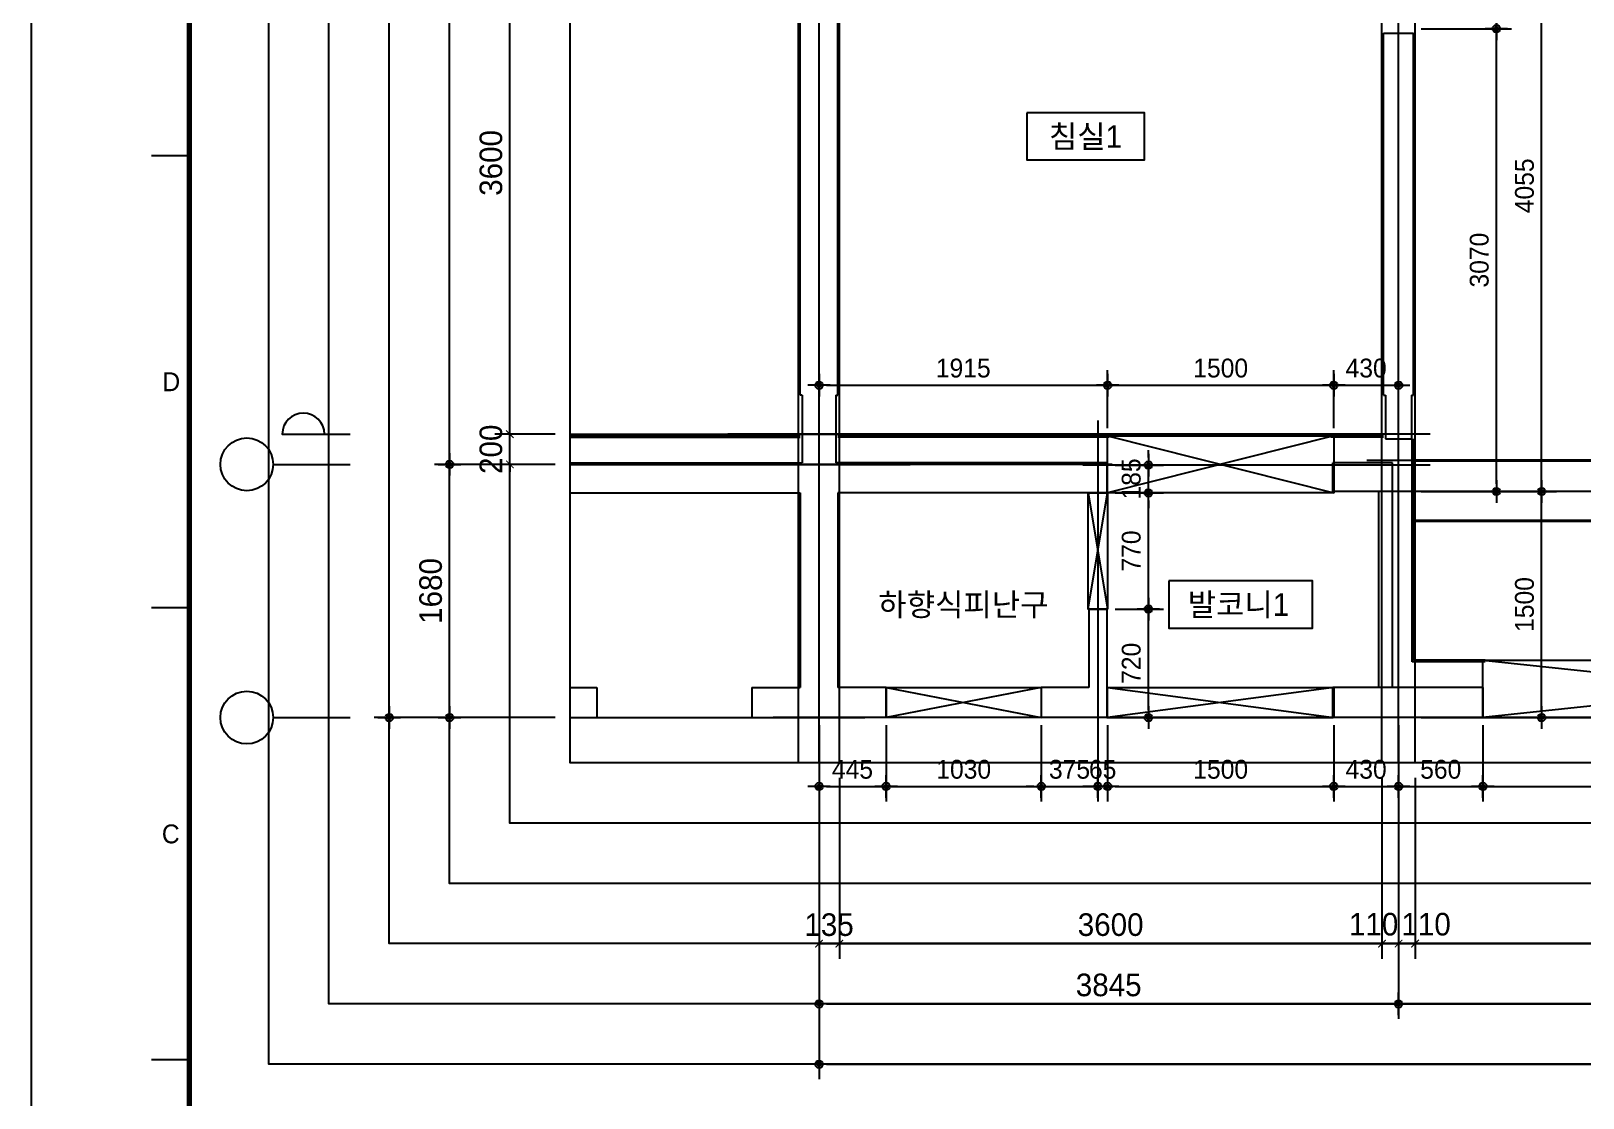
# Model space of a CAD drawing. Header units: millimetres. Extents: x 0 to 92204, y -190080 to 23760.
# Drawn here: x 50154 to 60451, y -154782 to -147703 of the extents above; entities that cross this region are included whole.
import ezdxf
from ezdxf.enums import TextEntityAlignment as Align
from ezdxf.xclip import XClip

# ---------------------------------------------------------------- set-up
doc = ezdxf.new("R2010")
doc.units = ezdxf.units.MM
doc.header["$LTSCALE"] = 100
doc.header["$XCLIPFRAME"] = 0
for name, pattern in [('AUDIT_D_220706163347-0', [0]), ('CEN', [62, 60, -1, 0, -1]), ('HIDDEN', [9.525, 6.35, -3.175])]:
    doc.linetypes.add(name, pattern=pattern)
doc.layers.get('defpoints').update_dxf_attribs({"color": 139})
for name, color, linetype in [('A-치수', 7, 'AUDIT_D_220706163347-0'), ('AA-BORD-FORM', 7, 'Continuous'), ('AA-BORD-TEXT', 3, 'Continuous'), ('AA-XXXX-DIMS', 7, 'Continuous'), ('CEN_CON', 1, 'CEN'), ('CEN_WALL', 12, 'CEN'), ('CONC', 2, 'Continuous'), ('DIM', 7, 'AUDIT_D_220706163347-0'), ('ELE3_CON', 7, 'Continuous'), ('MC', 135, 'Continuous'), ('WAL', 3, 'Continuous'), ('WAL_DRY', 7, 'Continuous'), ('실명', 3, 'AUDIT_D_220706163347-0'), ('실명박스', 7, 'AUDIT_D_220706163347-0'), ('창호-open', 4, 'Continuous'), ('확장', 8, 'HIDDEN')]:
    doc.layers.add(name, color=color, linetype=linetype)
doc.styles.add('HAUD01', font='Dotum.ttf')
doc.styles.add('돋움', font='Dotum.ttf')
doc.styles.add('맑은고딕', font='malgun.ttf', dxfattribs={"width": 0.9})
doc.dimstyles.new('DIM-50', dxfattribs={"dimscale": 50, "dimtxt": 3, "dimasz": 1, "dimexe": 2, "dimexo": 2, "dimgap": 1, "dimtad": 1, "dimdec": 0, "dimzin": 0, "dimdsep": 46, "dimtxsty": '맑은고딕', "dimblk1": 'DIMDOT', "dimblk2": 'DIMDOT', "dimsah": 1, "dimcen": 0.09, "dimdle": 2, "dimclrd": 7, "dimclre": 7, "dimclrt": 3, "dimadec": 0, "dimazin": 0, "dimtfac": 1, "dimtdec": 0, "dimtix": 1, "dimtmove": 2, "dimatfit": 3, "dimldrblk": 'DIMDOT', "dimfxl": 1, "dimtolj": 1, "dimtzin": 0, "dimarcsym": 0})
doc.dimstyles.new('MCDIM-50', dxfattribs={"dimscale": 50, "dimtxt": 3, "dimasz": 1, "dimexe": 2, "dimexo": 2, "dimgap": 1, "dimtad": 1, "dimdec": 0, "dimzin": 0, "dimdsep": 46, "dimtxsty": '맑은고딕', "dimblk1": 'ARCHTICK', "dimblk2": 'ARCHTICK', "dimsah": 1, "dimcen": 0.09, "dimdle": 2, "dimclrd": 7, "dimclre": 7, "dimclrt": 3, "dimadec": 0, "dimazin": 0, "dimtfac": 1, "dimtdec": 0, "dimtix": 1, "dimtmove": 2, "dimatfit": 3, "dimldrblk": 'ARCHTICK', "dimfxl": 1, "dimtolj": 1, "dimtzin": 0, "dimarcsym": 0})
doc.dimstyles.new('내부100', dxfattribs={"dimscale": 50, "dimtxt": 2.5, "dimasz": 1, "dimexe": 2, "dimexo": 1, "dimgap": 1, "dimtad": 1, "dimdec": 0, "dimzin": 0, "dimdsep": 46, "dimtxsty": '돋움', "dimblk1": 'DIMDOT', "dimblk2": 'DIMDOT', "dimsah": 1, "dimcen": 0.09, "dimdle": 2, "dimclrd": 7, "dimclre": 7, "dimclrt": 3, "dimadec": 0, "dimazin": 0, "dimtfac": 1, "dimtdec": 0, "dimtix": 1, "dimtmove": 2, "dimatfit": 3, "dimldrblk": 'DIMDOT', "dimfxl": 1, "dimtolj": 1, "dimtzin": 0, "dimarcsym": 0})

# ---------------------------------------------------------------- blocks, each defined once
blk = doc.blocks.new('U-131A(확장)2', base_point=(284085, -82263))
at = {"layer": 'CEN_CON'}
for p, q in [((284390, -82563), (284390, -71628)), ((288235, -82563), (288235, -71628)), ((286335, -80583), (283785, -80583))]:
    blk.add_line(p, q, dxfattribs=at)
at = {"layer": 'CEN_WALL'}
for p, q in [((286240, -80293), (286240, -82563)), ((288445, -80588), (286140, -80588)), ((295885, -80763), (288025, -80763))]:
    blk.add_line(p, q, dxfattribs=at)
at = {"layer": 'CONC'}
for p, q in [((284515, -80123), (284515, -73168)), ((288135, -80123), (288135, -77723)), ((288135, -77723), (288335, -77723)), ((288335, -80123), (288335, -77723)), ((284502, -80123), (284502, -80573)), ((284502, -80123), (284515, -80123)), ((288135, -80123), (288148, -80123)), ((288148, -80123), (288148, -80413)), ((288322, -80123), (288322, -80413)), ((288322, -80123), (288335, -80123)), ((288148, -80413), (288322, -80413)), ((286300, -80573), (284502, -80573)), ((286300, -80573), (286300, -80773)), ((286300, -80773), (284515, -80773)), ((284515, -80773), (284515, -82063)), ((286180, -81543), (286180, -82063)), ((286180, -81543), (286300, -81543)), ((286300, -81543), (286300, -82263)), ((284835, -82063), (284515, -82063)), ((284835, -82063), (284835, -82263)), ((286180, -82063), (285865, -82063)), ((285865, -82063), (285865, -82263)), ((288795, -82063), (287800, -82063)), ((287800, -82263), (287800, -82063)), ((288795, -82063), (288795, -82263)), ((284835, -82263), (284085, -82263)), ((286300, -82263), (285865, -82263)), ((288795, -82263), (287800, -82263))]:
    blk.add_line(p, q, dxfattribs=at)
at = {"layer": 'ELE3_CON'}
for p, q in [((285865, -82263), (284835, -82263)), ((286300, -82263), (287800, -82263)), ((288795, -82263), (292395, -82263))]:
    blk.add_line(p, q, dxfattribs=at)
at = {"layer": 'MC'}
for p, q in [((284525, -82563), (284525, -71628)), ((288345, -82563), (288345, -71628)), ((288125, -82563), (288125, -76533)), ((288445, -80383), (283785, -80383)), ((295885, -80558), (288025, -80558))]:
    blk.add_line(p, q, dxfattribs=at)
at = {"layer": 'WAL'}
for p, q in [((288195, -80573), (287800, -80573)), ((287800, -80763), (287800, -80573)), ((288195, -82063), (288195, -80573)), ((288105, -80763), (287800, -80763)), ((288105, -82063), (288105, -80763)), ((286200, -81543), (286285, -81543))]:
    blk.add_line(p, q, dxfattribs=at)
at = {"layer": 'WAL_DRY'}
for p, q in [((286315, -80393), (284515, -80393)), ((286315, -80403), (284515, -80403)), ((288135, -80393), (287785, -80393)), ((288135, -80403), (287785, -80403)), ((288325, -81893), (288325, -80413)), ((288335, -81883), (288335, -80413)), ((288810, -81893), (288325, -81893)), ((288810, -81883), (288335, -81883))]:
    blk.add_line(p, q, dxfattribs=at)
at = {"layer": '확장', "ltscale": 0.5, "const_width": 20, "flags": 128}
for points in [[(288335, -80558), (295765, -80558)], [(288335, -80958), (295765, -80958)]]:
    blk.add_lwpolyline(points, dxfattribs=at)
blk = doc.blocks.new('중심')
at = {"layer": 'DIM'}
blk.add_line((-350, 0), (0, 0), dxfattribs=at)
blk.add_circle((-470, 0), 120, dxfattribs=at)
blk = doc.blocks.new('DIMDOT')
at = {"layer": 'AA-XXXX-DIMS'}
for p, q in [((-1.5, 0), (1.5, 0)), ((0, -1.5), (0, 1.5))]:
    blk.add_line(p, q, dxfattribs=at)
for radius in [0.5, 0.25]:
    blk.add_circle((0, 0), radius, dxfattribs=at)
blk = doc.blocks.new('*D2709')
at = {"layer": 'defpoints', "color": 0, "transparency": 16777216}
for p in [(2777, -174338), (3577, -174338), (3577, -176018)]:
    blk.add_point(p, dxfattribs=at)
at = {"layer": 'DIM', "color": 7, "lineweight": -2, "transparency": 16777216}
for p, q in [((3477, -174338), (2677, -174338)), ((2777, -175968), (2777, -174388)), ((3477, -176018), (2677, -176018))]:
    blk.add_line(p, q, dxfattribs=at)
at = {"layer": 'DIM', "color": 7, "lineweight": -2, "transparency": 16777216, "xscale": 50, "yscale": 50, "zscale": 50}
for p, rotation in [((2777, -174338), 90), ((2777, -176018), 270)]:
    blk.add_blockref('DIMDOT', p, dxfattribs=dict(at, rotation=rotation))
at = {"layer": 'DIM', "color": 3, "transparency": 16777216, "insert": (2652, -175178), "char_height": 150, "attachment_point": 5, "rotation": 90, "style": 'HAUD01'}
blk.add_mtext('\\A1;1680', dxfattribs=at)
blk = doc.blocks.new('*D2710')
at = {"layer": 'defpoints', "color": 0, "transparency": 16777216}
for p in [(2777, -167873), (3577, -167873), (3577, -174338)]:
    blk.add_point(p, dxfattribs=at)
at = {"layer": 'DIM', "color": 7, "lineweight": -2, "transparency": 16777216}
for p, q in [((3477, -167873), (2677, -167873)), ((2777, -174288), (2777, -167923)), ((3477, -174338), (2677, -174338))]:
    blk.add_line(p, q, dxfattribs=at)
at = {"layer": 'DIM', "color": 7, "lineweight": -2, "transparency": 16777216, "xscale": 50, "yscale": 50, "zscale": 50}
for p, rotation in [((2777, -167873), 90), ((2777, -174338), 270)]:
    blk.add_blockref('DIMDOT', p, dxfattribs=dict(at, rotation=rotation))
at = {"layer": 'DIM', "color": 3, "transparency": 16777216, "insert": (2652, -171105), "char_height": 150, "attachment_point": 5, "rotation": 90, "style": 'HAUD01'}
blk.add_mtext('\\A1;6465', dxfattribs=at)
blk = doc.blocks.new('*D2714')
at = {"layer": 'defpoints', "color": 0, "transparency": 16777216}
for p in [(2377, -165683), (3577, -165683), (3577, -176018)]:
    blk.add_point(p, dxfattribs=at)
at = {"layer": 'DIM', "color": 7, "lineweight": -2, "transparency": 16777216}
for p, q in [((3477, -165683), (2277, -165683)), ((2377, -175968), (2377, -165733)), ((3477, -176018), (2277, -176018))]:
    blk.add_line(p, q, dxfattribs=at)
at = {"layer": 'DIM', "color": 7, "lineweight": -2, "transparency": 16777216, "xscale": 50, "yscale": 50, "zscale": 50}
for p, rotation in [((2377, -165683), 90), ((2377, -176018), 270)]:
    blk.add_blockref('DIMDOT', p, dxfattribs=dict(at, rotation=rotation))
at = {"layer": 'DIM', "color": 3, "transparency": 16777216, "insert": (2252, -170850), "char_height": 150, "attachment_point": 5, "rotation": 90, "style": 'HAUD01'}
blk.add_mtext('\\A1;10335', dxfattribs=at)
blk = doc.blocks.new('_ArchTick')
at = {"color": 0, "linetype": 'ByBlock', "const_width": 0.15}
blk.add_lwpolyline([(-0.5, -0.5), (0.5, 0.5)], dxfattribs=at)
blk = doc.blocks.new('*D2715')
at = {"layer": 'defpoints', "color": 0, "linetype": 'ByBlock', "transparency": 16777216}
for p in [(3177, -174138), (3577, -174138), (3577, -174338)]:
    blk.add_point(p, dxfattribs=at)
at = {"layer": 'DIM', "color": 7, "linetype": 'ByBlock', "lineweight": -2, "transparency": 16777216}
for p, q in [((3177, -174138), (3177, -174088)), ((3477, -174138), (3077, -174138)), ((3177, -174338), (3177, -174138)), ((3477, -174338), (3077, -174338)), ((3177, -174338), (3177, -174388))]:
    blk.add_line(p, q, dxfattribs=at)
at = {"layer": 'DIM', "color": 7, "linetype": 'ByBlock', "lineweight": -2, "transparency": 16777216, "xscale": 50, "yscale": 50, "zscale": 50}
for p, rotation in [((3177, -174138), 270), ((3177, -174338), 90)]:
    blk.add_blockref('_ArchTick', p, dxfattribs=dict(at, rotation=rotation))
at = {"layer": 'DIM', "color": 3, "linetype": 'ByBlock', "transparency": 16777216, "insert": (3052, -174238), "char_height": 150, "attachment_point": 5, "rotation": 90, "style": 'HAUD01'}
blk.add_mtext('\\A1;200', dxfattribs=at)
blk = doc.blocks.new('*D2718')
at = {"layer": 'defpoints', "color": 0, "transparency": 16777216}
for p in [(5228, -176318), (9073, -176318), (9073, -177918)]:
    blk.add_point(p, dxfattribs=at)
at = {"layer": 'DIM', "color": 7, "lineweight": -2, "transparency": 16777216}
for p, q in [((5228, -176418), (5228, -178018)), ((9073, -176418), (9073, -178018)), ((5278, -177918), (9023, -177918))]:
    blk.add_line(p, q, dxfattribs=at)
at = {"layer": 'DIM', "color": 7, "lineweight": -2, "transparency": 16777216, "xscale": 50, "yscale": 50, "zscale": 50, "rotation": 180}
blk.add_blockref('DIMDOT', (5228, -177918), dxfattribs=at)
at = {"layer": 'DIM', "color": 7, "lineweight": -2, "transparency": 16777216, "xscale": 50, "yscale": 50, "zscale": 50}
blk.add_blockref('DIMDOT', (9073, -177918), dxfattribs=at)
at = {"layer": 'DIM', "color": 3, "transparency": 16777216, "insert": (7150, -177793), "char_height": 150, "attachment_point": 5, "style": 'HAUD01'}
blk.add_mtext('\\A1;3845', dxfattribs=at)
blk = doc.blocks.new('*D2719')
at = {"layer": 'defpoints', "color": 0, "transparency": 16777216}
for p in [(9073, -176318), (13793, -176318), (13793, -177918)]:
    blk.add_point(p, dxfattribs=at)
at = {"layer": 'DIM', "color": 7, "lineweight": -2, "transparency": 16777216}
for p, q in [((9073, -176418), (9073, -178018)), ((13793, -176418), (13793, -178018)), ((9123, -177918), (13743, -177918))]:
    blk.add_line(p, q, dxfattribs=at)
at = {"layer": 'DIM', "color": 7, "lineweight": -2, "transparency": 16777216, "xscale": 50, "yscale": 50, "zscale": 50, "rotation": 180}
blk.add_blockref('DIMDOT', (9073, -177918), dxfattribs=at)
at = {"layer": 'DIM', "color": 7, "lineweight": -2, "transparency": 16777216, "xscale": 50, "yscale": 50, "zscale": 50}
blk.add_blockref('DIMDOT', (13793, -177918), dxfattribs=at)
at = {"layer": 'DIM', "color": 3, "transparency": 16777216, "insert": (11433, -177793), "char_height": 150, "attachment_point": 5, "style": 'HAUD01'}
blk.add_mtext('\\A1;4720', dxfattribs=at)
blk = doc.blocks.new('*D2726')
at = {"layer": 'defpoints', "color": 0, "transparency": 16777216}
for p in [(5228, -176318), (30488, -176318), (30488, -178318)]:
    blk.add_point(p, dxfattribs=at)
at = {"layer": 'DIM', "color": 7, "lineweight": -2, "transparency": 16777216}
for p, q in [((5228, -176418), (5228, -178418)), ((30488, -176418), (30488, -178418)), ((5278, -178318), (30438, -178318))]:
    blk.add_line(p, q, dxfattribs=at)
at = {"layer": 'DIM', "color": 7, "lineweight": -2, "transparency": 16777216, "xscale": 50, "yscale": 50, "zscale": 50, "rotation": 180}
blk.add_blockref('DIMDOT', (5228, -178318), dxfattribs=at)
at = {"layer": 'DIM', "color": 7, "lineweight": -2, "transparency": 16777216, "xscale": 50, "yscale": 50, "zscale": 50}
blk.add_blockref('DIMDOT', (30488, -178318), dxfattribs=at)
at = {"layer": 'DIM', "color": 3, "transparency": 16777216, "insert": (17858, -178193), "char_height": 150, "attachment_point": 5, "style": 'HAUD01'}
blk.add_mtext('\\A1;25260', dxfattribs=at)
blk = doc.blocks.new('*D2727')
at = {"layer": 'defpoints', "color": 0, "linetype": 'ByBlock', "transparency": 16777216}
for p in [(5228, -176318), (5363, -176318), (5363, -177518)]:
    blk.add_point(p, dxfattribs=at)
at = {"layer": 'DIM', "color": 7, "linetype": 'ByBlock', "lineweight": -2, "transparency": 16777216}
for p, q in [((5228, -176418), (5228, -177618)), ((5363, -176418), (5363, -177618)), ((5228, -177518), (5178, -177518)), ((5228, -177518), (5363, -177518)), ((5363, -177518), (5413, -177518))]:
    blk.add_line(p, q, dxfattribs=at)
at = {"layer": 'DIM', "color": 7, "linetype": 'ByBlock', "lineweight": -2, "transparency": 16777216, "xscale": 50, "yscale": 50, "zscale": 50}
blk.add_blockref('_ArchTick', (5228, -177518), dxfattribs=at)
at = {"layer": 'DIM', "color": 7, "linetype": 'ByBlock', "lineweight": -2, "transparency": 16777216, "xscale": 50, "yscale": 50, "zscale": 50, "rotation": 180}
blk.add_blockref('_ArchTick', (5363, -177518), dxfattribs=at)
at = {"layer": 'DIM', "color": 3, "linetype": 'ByBlock', "transparency": 16777216, "insert": (5295, -177393), "char_height": 150, "attachment_point": 5, "style": 'HAUD01'}
blk.add_mtext('\\A1;135', dxfattribs=at)
blk = doc.blocks.new('*D2728')
at = {"layer": 'defpoints', "color": 0, "linetype": 'ByBlock', "transparency": 16777216}
for p in [(5363, -176318), (8963, -176318), (8963, -177518)]:
    blk.add_point(p, dxfattribs=at)
at = {"layer": 'DIM', "color": 7, "linetype": 'ByBlock', "lineweight": -2, "transparency": 16777216}
for p, q in [((5363, -176418), (5363, -177618)), ((8963, -176418), (8963, -177618)), ((5263, -177518), (9063, -177518))]:
    blk.add_line(p, q, dxfattribs=at)
at = {"layer": 'DIM', "color": 7, "linetype": 'ByBlock', "lineweight": -2, "transparency": 16777216, "xscale": 50, "yscale": 50, "zscale": 50, "rotation": 180}
blk.add_blockref('_ArchTick', (5363, -177518), dxfattribs=at)
at = {"layer": 'DIM', "color": 7, "linetype": 'ByBlock', "lineweight": -2, "transparency": 16777216, "xscale": 50, "yscale": 50, "zscale": 50}
blk.add_blockref('_ArchTick', (8963, -177518), dxfattribs=at)
at = {"layer": 'DIM', "color": 3, "linetype": 'ByBlock', "transparency": 16777216, "insert": (7163, -177393), "char_height": 150, "attachment_point": 5, "style": 'HAUD01'}
blk.add_mtext('\\A1;3600', dxfattribs=at)
blk = doc.blocks.new('*D2729')
at = {"layer": 'defpoints', "color": 0, "linetype": 'ByBlock', "transparency": 16777216}
for p in [(8963, -176318), (9073, -176318), (9073, -177518)]:
    blk.add_point(p, dxfattribs=at)
at = {"layer": 'DIM', "color": 7, "linetype": 'ByBlock', "lineweight": -2, "transparency": 16777216}
for p, q in [((8963, -176418), (8963, -177618)), ((9073, -176418), (9073, -177618)), ((8863, -177518), (9173, -177518))]:
    blk.add_line(p, q, dxfattribs=at)
at = {"layer": 'DIM', "color": 7, "linetype": 'ByBlock', "lineweight": -2, "transparency": 16777216, "xscale": 50, "yscale": 50, "zscale": 50, "rotation": 180}
blk.add_blockref('_ArchTick', (8963, -177518), dxfattribs=at)
at = {"layer": 'DIM', "color": 7, "linetype": 'ByBlock', "lineweight": -2, "transparency": 16777216, "xscale": 50, "yscale": 50, "zscale": 50}
blk.add_blockref('_ArchTick', (9073, -177518), dxfattribs=at)
at = {"layer": 'DIM', "color": 3, "linetype": 'ByBlock', "transparency": 16777216, "insert": (8908, -177390), "char_height": 150, "attachment_point": 5, "style": 'HAUD01'}
blk.add_mtext('\\A1;110', dxfattribs=at)
blk = doc.blocks.new('*D2730')
at = {"layer": 'defpoints', "color": 0, "linetype": 'ByBlock', "transparency": 16777216}
for p in [(9073, -176318), (9183, -176318), (9183, -177518)]:
    blk.add_point(p, dxfattribs=at)
at = {"layer": 'DIM', "color": 7, "linetype": 'ByBlock', "lineweight": -2, "transparency": 16777216}
for p, q in [((9073, -176418), (9073, -177618)), ((9183, -176418), (9183, -177618)), ((8973, -177518), (9283, -177518))]:
    blk.add_line(p, q, dxfattribs=at)
at = {"layer": 'DIM', "color": 7, "linetype": 'ByBlock', "lineweight": -2, "transparency": 16777216, "xscale": 50, "yscale": 50, "zscale": 50, "rotation": 180}
blk.add_blockref('_ArchTick', (9073, -177518), dxfattribs=at)
at = {"layer": 'DIM', "color": 7, "linetype": 'ByBlock', "lineweight": -2, "transparency": 16777216, "xscale": 50, "yscale": 50, "zscale": 50}
blk.add_blockref('_ArchTick', (9183, -177518), dxfattribs=at)
at = {"layer": 'DIM', "color": 3, "linetype": 'ByBlock', "transparency": 16777216, "insert": (9256, -177390), "char_height": 150, "attachment_point": 5, "style": 'HAUD01'}
blk.add_mtext('\\A1;110', dxfattribs=at)
blk = doc.blocks.new('*D2731')
at = {"layer": 'defpoints', "color": 0, "linetype": 'ByBlock', "transparency": 16777216}
for p in [(9183, -176318), (13683, -176318), (13683, -177518)]:
    blk.add_point(p, dxfattribs=at)
at = {"layer": 'DIM', "color": 7, "linetype": 'ByBlock', "lineweight": -2, "transparency": 16777216}
for p, q in [((9183, -176418), (9183, -177618)), ((13683, -176418), (13683, -177618)), ((9083, -177518), (13783, -177518))]:
    blk.add_line(p, q, dxfattribs=at)
at = {"layer": 'DIM', "color": 7, "linetype": 'ByBlock', "lineweight": -2, "transparency": 16777216, "xscale": 50, "yscale": 50, "zscale": 50, "rotation": 180}
blk.add_blockref('_ArchTick', (9183, -177518), dxfattribs=at)
at = {"layer": 'DIM', "color": 7, "linetype": 'ByBlock', "lineweight": -2, "transparency": 16777216, "xscale": 50, "yscale": 50, "zscale": 50}
blk.add_blockref('_ArchTick', (13683, -177518), dxfattribs=at)
at = {"layer": 'DIM', "color": 3, "linetype": 'ByBlock', "transparency": 16777216, "insert": (11433, -177393), "char_height": 150, "attachment_point": 5, "style": 'HAUD01'}
blk.add_mtext('\\A1;4500', dxfattribs=at)
blk = doc.blocks.new('*D3010')
at = {"layer": 'defpoints', "color": 0, "linetype": 'ByBlock', "transparency": 16777216}
for p in [(3177, -170538), (3577, -170538), (3577, -174138)]:
    blk.add_point(p, dxfattribs=at)
at = {"layer": 'DIM', "color": 7, "linetype": 'ByBlock', "lineweight": -2, "transparency": 16777216}
for p, q in [((3177, -174238), (3177, -170438)), ((3477, -170538), (3077, -170538)), ((3477, -174138), (3077, -174138))]:
    blk.add_line(p, q, dxfattribs=at)
at = {"layer": 'DIM', "color": 7, "linetype": 'ByBlock', "lineweight": -2, "transparency": 16777216, "xscale": 50, "yscale": 50, "zscale": 50}
for p, rotation in [((3177, -170538), 90), ((3177, -174138), 270)]:
    blk.add_blockref('_ArchTick', p, dxfattribs=dict(at, rotation=rotation))
at = {"layer": 'DIM', "color": 3, "linetype": 'ByBlock', "transparency": 16777216, "insert": (3052, -172338), "char_height": 150, "attachment_point": 5, "rotation": 90, "style": 'HAUD01'}
blk.add_mtext('\\A1;3600', dxfattribs=at)
blk = doc.blocks.new('XR-FORM 청주월명')
at = {"layer": 'AA-BORD-FORM', "color": 2}
for p, q in [((21, 237), (16, 237)), ((21, 177), (16, 177)), ((21, 117), (16, 117))]:
    blk.add_line(p, q, dxfattribs=at)
at = {"layer": 'AA-BORD-FORM', "color": 1}
blk.add_lwpolyline([(0, 0), (841, 0), (841, 594), (0, 594)], close=True, dxfattribs=at)
at = {"layer": 'AA-BORD-FORM', "color": 2, "const_width": 0.682}
blk.add_lwpolyline([(21, 17), (21, 577), (821, 577), (821, 17)], close=True, dxfattribs=at)
at = {"layer": 'AA-BORD-TEXT', "color": 7, "style": 'HAUD01'}
for s, p in [('D', (18.61, 207)), ('C', (18.54, 147))]:
    blk.add_text(s, height=2.5, dxfattribs=at).set_placement(p, align=Align.MIDDLE_CENTER)
blk = doc.blocks.new('*D1797')
at = {"layer": 'defpoints', "color": 0, "transparency": 16777216}
for p in [(55382, -152258), (55827, -152258), (55827, -152715)]:
    blk.add_point(p, dxfattribs=at)
at = {"layer": 'DIM', "color": 7, "lineweight": -2, "transparency": 16777216}
for p, q in [((55382, -152308), (55382, -152815)), ((55827, -152308), (55827, -152815)), ((55432, -152715), (55777, -152715))]:
    blk.add_line(p, q, dxfattribs=at)
at = {"layer": 'DIM', "color": 7, "lineweight": -2, "transparency": 16777216, "xscale": 50, "yscale": 50, "zscale": 50, "rotation": 180}
blk.add_blockref('DIMDOT', (55382, -152715), dxfattribs=at)
at = {"layer": 'DIM', "color": 7, "lineweight": -2, "transparency": 16777216, "xscale": 50, "yscale": 50, "zscale": 50}
blk.add_blockref('DIMDOT', (55827, -152715), dxfattribs=at)
at = {"layer": 'DIM', "color": 3, "transparency": 16777216, "insert": (55604, -152602), "char_height": 125, "attachment_point": 5, "style": '돋움'}
blk.add_mtext('\\A1;445', dxfattribs=at)
blk = doc.blocks.new('*D1798')
at = {"layer": 'defpoints', "color": 0, "transparency": 16777216}
for p in [(55827, -152258), (56857, -152258), (56857, -152715)]:
    blk.add_point(p, dxfattribs=at)
at = {"layer": 'DIM', "color": 7, "lineweight": -2, "transparency": 16777216}
for p, q in [((55827, -152308), (55827, -152815)), ((56857, -152308), (56857, -152815)), ((55877, -152715), (56807, -152715))]:
    blk.add_line(p, q, dxfattribs=at)
at = {"layer": 'DIM', "color": 7, "lineweight": -2, "transparency": 16777216, "xscale": 50, "yscale": 50, "zscale": 50, "rotation": 180}
blk.add_blockref('DIMDOT', (55827, -152715), dxfattribs=at)
at = {"layer": 'DIM', "color": 7, "lineweight": -2, "transparency": 16777216, "xscale": 50, "yscale": 50, "zscale": 50}
blk.add_blockref('DIMDOT', (56857, -152715), dxfattribs=at)
at = {"layer": 'DIM', "color": 3, "transparency": 16777216, "insert": (56342, -152602), "char_height": 125, "attachment_point": 5, "style": '돋움'}
blk.add_mtext('\\A1;1030', dxfattribs=at)
blk = doc.blocks.new('*D1799')
at = {"layer": 'defpoints', "color": 0, "transparency": 16777216}
for p in [(56857, -152258), (57232, -152258), (57232, -152715)]:
    blk.add_point(p, dxfattribs=at)
at = {"layer": 'DIM', "color": 7, "lineweight": -2, "transparency": 16777216}
for p, q in [((56857, -152308), (56857, -152815)), ((57232, -152308), (57232, -152815)), ((56807, -152715), (56757, -152715)), ((56857, -152715), (57232, -152715)), ((57282, -152715), (57332, -152715))]:
    blk.add_line(p, q, dxfattribs=at)
at = {"layer": 'DIM', "color": 7, "lineweight": -2, "transparency": 16777216, "xscale": 50, "yscale": 50, "zscale": 50}
blk.add_blockref('DIMDOT', (56857, -152715), dxfattribs=at)
at = {"layer": 'DIM', "color": 7, "lineweight": -2, "transparency": 16777216, "xscale": 50, "yscale": 50, "zscale": 50, "rotation": 180}
blk.add_blockref('DIMDOT', (57232, -152715), dxfattribs=at)
at = {"layer": 'DIM', "color": 3, "transparency": 16777216, "insert": (57044, -152602), "char_height": 125, "attachment_point": 5, "style": '돋움'}
blk.add_mtext('\\A1;375', dxfattribs=at)
blk = doc.blocks.new('*D1800')
at = {"layer": 'defpoints', "color": 0, "transparency": 16777216}
for p in [(57232, -152258), (57297, -152258), (57297, -152715)]:
    blk.add_point(p, dxfattribs=at)
at = {"layer": 'DIM', "color": 7, "lineweight": -2, "transparency": 16777216}
for p, q in [((57232, -152308), (57232, -152815)), ((57297, -152308), (57297, -152815)), ((57182, -152715), (57132, -152715)), ((57232, -152715), (57297, -152715)), ((57347, -152715), (57397, -152715))]:
    blk.add_line(p, q, dxfattribs=at)
at = {"layer": 'DIM', "color": 7, "lineweight": -2, "transparency": 16777216, "xscale": 50, "yscale": 50, "zscale": 50}
blk.add_blockref('DIMDOT', (57232, -152715), dxfattribs=at)
at = {"layer": 'DIM', "color": 7, "lineweight": -2, "transparency": 16777216, "xscale": 50, "yscale": 50, "zscale": 50, "rotation": 180}
blk.add_blockref('DIMDOT', (57297, -152715), dxfattribs=at)
at = {"layer": 'DIM', "color": 3, "transparency": 16777216, "insert": (57264, -152602), "char_height": 125, "attachment_point": 5, "style": '돋움'}
blk.add_mtext('\\A1;65', dxfattribs=at)
blk = doc.blocks.new('*D1801')
at = {"layer": 'defpoints', "color": 0, "transparency": 16777216}
for p in [(57297, -152258), (58797, -152258), (58797, -152715)]:
    blk.add_point(p, dxfattribs=at)
at = {"layer": 'DIM', "color": 7, "lineweight": -2, "transparency": 16777216}
for p, q in [((57297, -152308), (57297, -152815)), ((58797, -152308), (58797, -152815)), ((57347, -152715), (58747, -152715))]:
    blk.add_line(p, q, dxfattribs=at)
at = {"layer": 'DIM', "color": 7, "lineweight": -2, "transparency": 16777216, "xscale": 50, "yscale": 50, "zscale": 50, "rotation": 180}
blk.add_blockref('DIMDOT', (57297, -152715), dxfattribs=at)
at = {"layer": 'DIM', "color": 7, "lineweight": -2, "transparency": 16777216, "xscale": 50, "yscale": 50, "zscale": 50}
blk.add_blockref('DIMDOT', (58797, -152715), dxfattribs=at)
at = {"layer": 'DIM', "color": 3, "transparency": 16777216, "insert": (58047, -152602), "char_height": 125, "attachment_point": 5, "style": '돋움'}
blk.add_mtext('\\A1;1500', dxfattribs=at)
blk = doc.blocks.new('*D1802')
at = {"layer": 'defpoints', "color": 0, "transparency": 16777216}
for p in [(58797, -152258), (59227, -152258), (59227, -152715)]:
    blk.add_point(p, dxfattribs=at)
at = {"layer": 'DIM', "color": 7, "lineweight": -2, "transparency": 16777216}
for p, q in [((58797, -152308), (58797, -152815)), ((59227, -152308), (59227, -152815)), ((58847, -152715), (59177, -152715))]:
    blk.add_line(p, q, dxfattribs=at)
at = {"layer": 'DIM', "color": 7, "lineweight": -2, "transparency": 16777216, "xscale": 50, "yscale": 50, "zscale": 50, "rotation": 180}
blk.add_blockref('DIMDOT', (58797, -152715), dxfattribs=at)
at = {"layer": 'DIM', "color": 7, "lineweight": -2, "transparency": 16777216, "xscale": 50, "yscale": 50, "zscale": 50}
blk.add_blockref('DIMDOT', (59227, -152715), dxfattribs=at)
at = {"layer": 'DIM', "color": 3, "transparency": 16777216, "insert": (59012, -152602), "char_height": 125, "attachment_point": 5, "style": '돋움'}
blk.add_mtext('\\A1;430', dxfattribs=at)
blk = doc.blocks.new('*D1803')
at = {"layer": 'defpoints', "color": 0, "transparency": 16777216}
for p in [(59227, -152258), (59787, -152258), (59787, -152715)]:
    blk.add_point(p, dxfattribs=at)
at = {"layer": 'DIM', "color": 7, "lineweight": -2, "transparency": 16777216}
for p, q in [((59227, -152308), (59227, -152815)), ((59787, -152308), (59787, -152815)), ((59277, -152715), (59737, -152715))]:
    blk.add_line(p, q, dxfattribs=at)
at = {"layer": 'DIM', "color": 7, "lineweight": -2, "transparency": 16777216, "xscale": 50, "yscale": 50, "zscale": 50, "rotation": 180}
blk.add_blockref('DIMDOT', (59227, -152715), dxfattribs=at)
at = {"layer": 'DIM', "color": 7, "lineweight": -2, "transparency": 16777216, "xscale": 50, "yscale": 50, "zscale": 50}
blk.add_blockref('DIMDOT', (59787, -152715), dxfattribs=at)
at = {"layer": 'DIM', "color": 3, "transparency": 16777216, "insert": (59507, -152602), "char_height": 125, "attachment_point": 5, "style": '돋움'}
blk.add_mtext('\\A1;560', dxfattribs=at)
blk = doc.blocks.new('*D1804')
at = {"layer": 'defpoints', "color": 0, "transparency": 16777216}
for p in [(59787, -152258), (63387, -152258), (63387, -152715)]:
    blk.add_point(p, dxfattribs=at)
at = {"layer": 'DIM', "color": 7, "lineweight": -2, "transparency": 16777216}
for p, q in [((59787, -152308), (59787, -152815)), ((63387, -152308), (63387, -152815)), ((59837, -152715), (63337, -152715))]:
    blk.add_line(p, q, dxfattribs=at)
at = {"layer": 'DIM', "color": 7, "lineweight": -2, "transparency": 16777216, "xscale": 50, "yscale": 50, "zscale": 50, "rotation": 180}
blk.add_blockref('DIMDOT', (59787, -152715), dxfattribs=at)
at = {"layer": 'DIM', "color": 7, "lineweight": -2, "transparency": 16777216, "xscale": 50, "yscale": 50, "zscale": 50}
blk.add_blockref('DIMDOT', (63387, -152715), dxfattribs=at)
at = {"layer": 'DIM', "color": 3, "transparency": 16777216, "insert": (61587, -152602), "char_height": 125, "attachment_point": 5, "style": '돋움'}
blk.add_mtext('\\A1;3600', dxfattribs=at)
blk = doc.blocks.new('*D1818')
at = {"layer": 'defpoints', "color": 0, "transparency": 16777216}
for p in [(57297, -151538), (57567, -151538), (57297, -152258)]:
    blk.add_point(p, dxfattribs=at)
at = {"layer": 'DIM', "color": 7, "lineweight": -2, "transparency": 16777216}
for p, q in [((57347, -151538), (57667, -151538)), ((57567, -152208), (57567, -151588)), ((57347, -152258), (57667, -152258))]:
    blk.add_line(p, q, dxfattribs=at)
at = {"layer": 'DIM', "color": 7, "lineweight": -2, "transparency": 16777216, "xscale": 50, "yscale": 50, "zscale": 50}
for p, rotation in [((57567, -151538), 90), ((57567, -152258), 270)]:
    blk.add_blockref('DIMDOT', p, dxfattribs=dict(at, rotation=rotation))
at = {"layer": 'DIM', "color": 3, "transparency": 16777216, "insert": (57454, -151898), "char_height": 125, "attachment_point": 5, "rotation": 90, "style": '돋움'}
blk.add_mtext('\\A1;720', dxfattribs=at)
blk = doc.blocks.new('*D1819')
at = {"layer": 'defpoints', "color": 0, "transparency": 16777216}
for p in [(57297, -150768), (57567, -150768), (57297, -151538)]:
    blk.add_point(p, dxfattribs=at)
at = {"layer": 'DIM', "color": 7, "lineweight": -2, "transparency": 16777216}
for p, q in [((57347, -150768), (57667, -150768)), ((57567, -151488), (57567, -150818)), ((57347, -151538), (57667, -151538))]:
    blk.add_line(p, q, dxfattribs=at)
at = {"layer": 'DIM', "color": 7, "lineweight": -2, "transparency": 16777216, "xscale": 50, "yscale": 50, "zscale": 50}
for p, rotation in [((57567, -150768), 90), ((57567, -151538), 270)]:
    blk.add_blockref('DIMDOT', p, dxfattribs=dict(at, rotation=rotation))
at = {"layer": 'DIM', "color": 3, "transparency": 16777216, "insert": (57454, -151153), "char_height": 125, "attachment_point": 5, "rotation": 90, "style": '돋움'}
blk.add_mtext('\\A1;770', dxfattribs=at)
blk = doc.blocks.new('*D1820')
at = {"layer": 'defpoints', "color": 0, "transparency": 16777216}
for p in [(57297, -150583), (57567, -150583), (57297, -150768)]:
    blk.add_point(p, dxfattribs=at)
at = {"layer": 'DIM', "color": 7, "lineweight": -2, "transparency": 16777216}
for p, q in [((57567, -150533), (57567, -150483)), ((57347, -150583), (57667, -150583)), ((57567, -150768), (57567, -150583)), ((57347, -150768), (57667, -150768)), ((57567, -150818), (57567, -150868))]:
    blk.add_line(p, q, dxfattribs=at)
at = {"layer": 'DIM', "color": 7, "lineweight": -2, "transparency": 16777216, "xscale": 50, "yscale": 50, "zscale": 50}
for p, rotation in [((57567, -150583), 270), ((57567, -150768), 90)]:
    blk.add_blockref('DIMDOT', p, dxfattribs=dict(at, rotation=rotation))
at = {"layer": 'DIM', "color": 3, "transparency": 16777216, "insert": (57454, -150675), "char_height": 125, "attachment_point": 5, "rotation": 90, "style": '돋움'}
blk.add_mtext('\\A1;185', dxfattribs=at)
blk = doc.blocks.new('*D1821')
at = {"layer": 'defpoints', "color": 0, "transparency": 16777216}
for p in [(57297, -150053), (55382, -150388), (57297, -150388)]:
    blk.add_point(p, dxfattribs=at)
at = {"layer": 'DIM', "color": 7, "lineweight": -2, "transparency": 16777216}
for p, q in [((55382, -150338), (55382, -149953)), ((57297, -150338), (57297, -149953)), ((55432, -150053), (57247, -150053))]:
    blk.add_line(p, q, dxfattribs=at)
at = {"layer": 'DIM', "color": 7, "lineweight": -2, "transparency": 16777216, "xscale": 50, "yscale": 50, "zscale": 50, "rotation": 180}
blk.add_blockref('DIMDOT', (55382, -150053), dxfattribs=at)
at = {"layer": 'DIM', "color": 7, "lineweight": -2, "transparency": 16777216, "xscale": 50, "yscale": 50, "zscale": 50}
blk.add_blockref('DIMDOT', (57297, -150053), dxfattribs=at)
at = {"layer": 'DIM', "color": 3, "transparency": 16777216, "insert": (56339, -149940), "char_height": 125, "attachment_point": 5, "style": '돋움'}
blk.add_mtext('\\A1;1915', dxfattribs=at)
blk = doc.blocks.new('*D1822')
at = {"layer": 'defpoints', "color": 0, "transparency": 16777216}
for p in [(58797, -150053), (57297, -150388), (58797, -150388)]:
    blk.add_point(p, dxfattribs=at)
at = {"layer": 'DIM', "color": 7, "lineweight": -2, "transparency": 16777216}
for p, q in [((57297, -150338), (57297, -149953)), ((58797, -150338), (58797, -149953)), ((57347, -150053), (58747, -150053))]:
    blk.add_line(p, q, dxfattribs=at)
at = {"layer": 'DIM', "color": 7, "lineweight": -2, "transparency": 16777216, "xscale": 50, "yscale": 50, "zscale": 50, "rotation": 180}
blk.add_blockref('DIMDOT', (57297, -150053), dxfattribs=at)
at = {"layer": 'DIM', "color": 7, "lineweight": -2, "transparency": 16777216, "xscale": 50, "yscale": 50, "zscale": 50}
blk.add_blockref('DIMDOT', (58797, -150053), dxfattribs=at)
at = {"layer": 'DIM', "color": 3, "transparency": 16777216, "insert": (58047, -149940), "char_height": 125, "attachment_point": 5, "style": '돋움'}
blk.add_mtext('\\A1;1500', dxfattribs=at)
blk = doc.blocks.new('*D1823')
at = {"layer": 'defpoints', "color": 0, "transparency": 16777216}
for p in [(59227, -150053), (58797, -150388), (59227, -150388)]:
    blk.add_point(p, dxfattribs=at)
at = {"layer": 'DIM', "color": 7, "lineweight": -2, "transparency": 16777216}
for p, q in [((58797, -150338), (58797, -149953)), ((59227, -150338), (59227, -149953)), ((58847, -150053), (59177, -150053))]:
    blk.add_line(p, q, dxfattribs=at)
at = {"layer": 'DIM', "color": 7, "lineweight": -2, "transparency": 16777216, "xscale": 50, "yscale": 50, "zscale": 50, "rotation": 180}
blk.add_blockref('DIMDOT', (58797, -150053), dxfattribs=at)
at = {"layer": 'DIM', "color": 7, "lineweight": -2, "transparency": 16777216, "xscale": 50, "yscale": 50, "zscale": 50}
blk.add_blockref('DIMDOT', (59227, -150053), dxfattribs=at)
at = {"layer": 'DIM', "color": 3, "transparency": 16777216, "insert": (59012, -149940), "char_height": 125, "attachment_point": 5, "style": '돋움'}
blk.add_mtext('\\A1;430', dxfattribs=at)
blk = doc.blocks.new('*D1851')
at = {"layer": 'defpoints', "color": 0, "transparency": 16777216}
for p in [(59327, -147688), (59876, -147688), (59327, -150758)]:
    blk.add_point(p, dxfattribs=at)
at = {"layer": 'DIM', "color": 7, "lineweight": -2, "transparency": 16777216}
for p, q in [((59377, -147688), (59976, -147688)), ((59876, -150708), (59876, -147738)), ((59377, -150758), (59976, -150758))]:
    blk.add_line(p, q, dxfattribs=at)
at = {"layer": 'DIM', "color": 7, "lineweight": -2, "transparency": 16777216, "xscale": 50, "yscale": 50, "zscale": 50}
for p, rotation in [((59876, -147688), 90), ((59876, -150758), 270)]:
    blk.add_blockref('DIMDOT', p, dxfattribs=dict(at, rotation=rotation))
at = {"layer": 'DIM', "color": 3, "transparency": 16777216, "insert": (59763, -149223), "char_height": 125, "attachment_point": 5, "rotation": 90, "style": '돋움'}
blk.add_mtext('\\A1;3070', dxfattribs=at)
blk = doc.blocks.new('*D1852')
at = {"layer": 'defpoints', "color": 0, "transparency": 16777216}
for p in [(59327, -146768), (59876, -146768), (59327, -147688)]:
    blk.add_point(p, dxfattribs=at)
at = {"layer": 'DIM', "color": 7, "lineweight": -2, "transparency": 16777216}
for p, q in [((59377, -146768), (59976, -146768)), ((59876, -147638), (59876, -146818)), ((59377, -147688), (59976, -147688))]:
    blk.add_line(p, q, dxfattribs=at)
at = {"layer": 'DIM', "color": 7, "lineweight": -2, "transparency": 16777216, "xscale": 50, "yscale": 50, "zscale": 50}
for p, rotation in [((59876, -146768), 90), ((59876, -147688), 270)]:
    blk.add_blockref('DIMDOT', p, dxfattribs=dict(at, rotation=rotation))
at = {"layer": 'DIM', "color": 3, "transparency": 16777216, "insert": (59763, -147228), "char_height": 125, "attachment_point": 5, "rotation": 90, "style": '돋움'}
blk.add_mtext('\\A1;920', dxfattribs=at)
blk = doc.blocks.new('*D1859')
at = {"layer": 'defpoints', "color": 0, "transparency": 16777216}
for p in [(59327, -146703), (60176, -146703), (59327, -150758)]:
    blk.add_point(p, dxfattribs=at)
at = {"layer": 'DIM', "color": 7, "lineweight": -2, "transparency": 16777216}
for p, q in [((59377, -146703), (60276, -146703)), ((60176, -150708), (60176, -146753)), ((59377, -150758), (60276, -150758))]:
    blk.add_line(p, q, dxfattribs=at)
at = {"layer": 'DIM', "color": 7, "lineweight": -2, "transparency": 16777216, "xscale": 50, "yscale": 50, "zscale": 50}
for p, rotation in [((60176, -146703), 90), ((60176, -150758), 270)]:
    blk.add_blockref('DIMDOT', p, dxfattribs=dict(at, rotation=rotation))
at = {"layer": 'DIM', "color": 3, "transparency": 16777216, "insert": (60063, -148730), "char_height": 125, "attachment_point": 5, "rotation": 90, "style": '돋움'}
blk.add_mtext('\\A1;4055', dxfattribs=at)
blk = doc.blocks.new('*D1900')
at = {"layer": 'defpoints', "color": 0, "transparency": 16777216}
for p in [(59327, -150758), (60176, -150758), (59327, -152258)]:
    blk.add_point(p, dxfattribs=at)
at = {"layer": 'DIM', "color": 7, "lineweight": -2, "transparency": 16777216}
for p, q in [((59377, -150758), (60276, -150758)), ((60176, -152208), (60176, -150808)), ((59377, -152258), (60276, -152258))]:
    blk.add_line(p, q, dxfattribs=at)
at = {"layer": 'DIM', "color": 7, "lineweight": -2, "transparency": 16777216, "xscale": 50, "yscale": 50, "zscale": 50}
for p, rotation in [((60176, -150758), 90), ((60176, -152258), 270)]:
    blk.add_blockref('DIMDOT', p, dxfattribs=dict(at, rotation=rotation))
at = {"layer": 'DIM', "color": 3, "transparency": 16777216, "insert": (60063, -151508), "char_height": 125, "attachment_point": 5, "rotation": 90, "style": '돋움'}
blk.add_mtext('\\A1;1500', dxfattribs=at)
blk = doc.blocks.new('DIM-1108')
at = {"layer": 'DIM'}
blk.add_lwpolyline([(1947.1, -174138, 1), (1667.1, -174138), (2117.1, -174138)], format="xyb", dxfattribs=at)
at = {"layer": 'A-치수', "xscale": 1.458333333333333, "yscale": 1.458333333333333, "zscale": 1.458333333333333}
for p in [(2117.1, -174338), (2117.1, -176018)]:
    blk.add_blockref('중심', p, dxfattribs=at)
at = {"layer": 'DIM'}
for base, p1, p2, angle, picture, middle in [((2376.9, -165683), (3576.9, -176018), (3576.9, -165683), 90, '*D2714', (2251.8, -170850.5)), ((2776.9, -167873), (3576.9, -174338), (3576.9, -167873), 90, '*D2710', (2651.8, -171105.5)), ((2776.9, -174338), (3576.9, -176018), (3576.9, -174338), 90, '*D2709', (2651.8, -175178)), ((9073, -177918), (5228, -176318), (9073, -176318), 180, '*D2718', (7150.5, -177792.9)), ((30488, -178318), (5228, -176318), (30488, -176318), 180, '*D2726', (17858, -178192.9)), ((13793, -177918), (9073, -176318), (13793, -176318), 180, '*D2719', (11433, -177792.9))]:
    dim = blk.add_linear_dim(base=base, p1=p1, p2=p2, angle=angle, dimstyle='DIM-50', override={"dimscale": 50, "dimtxsty": 'HAUD01'}, dxfattribs=at)
    dim.commit()
    dim.dimension.update_dxf_attribs({"geometry": picture, "text_midpoint": middle})
at = {"layer": 'DIM', "linetype": 'ByBlock'}
for base, p1, p2, angle, picture, middle in [((3176.9, -170538), (3576.9, -174138), (3576.9, -170538), 90, '*D3010', (3051.8, -172338)), ((3176.9, -174138), (3576.9, -174338), (3576.9, -174138), 90, '*D2715', (3051.8, -174238)), ((5363, -177518), (5228, -176318), (5363, -176318), 180, '*D2727', (5295.5, -177392.9)), ((8963, -177518), (5363, -176318), (8963, -176318), 180, '*D2728', (7163, -177392.9)), ((13683, -177518), (9183, -176318), (13683, -176318), 180, '*D2731', (11433, -177392.9))]:
    dim = blk.add_linear_dim(base=base, p1=p1, p2=p2, angle=angle, dimstyle='MCDIM-50', override={"dimtxsty": 'HAUD01'}, dxfattribs=at)
    dim.commit()
    dim.dimension.update_dxf_attribs({"geometry": picture, "text_midpoint": middle})
for base, p1, p2, picture, middle in [((9073, -177518), (8963, -176318), (9073, -176318), '*D2729', (8907.8, -177390.1)), ((9183, -177518), (9073, -176318), (9183, -176318), '*D2730', (9255.7, -177390.1))]:
    dim = blk.add_linear_dim(base=base, p1=p1, p2=p2, angle=180, dimstyle='MCDIM-50', override={"dimtxsty": 'HAUD01'}, dxfattribs=at)
    dim.commit()
    dim.dimension.update_dxf_attribs({"geometry": picture, "text_midpoint": middle, "dimtype": 128})

msp = doc.modelspace()

# ---------------------------------------------------------------- linework, layer by layer
at = {"layer": 'defpoints'}
for points in [[(51730.8, -136833), (87246.9, -136833), (87246.9, -154558), (51730.8, -154558)], [(52130.8, -137233), (86846.9, -137233), (86846.9, -154158), (52130.8, -154158)], [(52530.8, -137633), (86446.9, -137633), (86446.9, -153758), (52530.8, -153758)], [(52930.8, -138033), (86046.9, -138033), (86046.9, -153358), (52930.8, -153358)], [(53330.8, -138433), (85646.9, -138433), (85646.9, -152958), (53330.8, -152958)], [(53730.8, -138833), (85246.9, -138833), (85246.9, -152558), (53730.8, -152558)]]:
    msp.add_lwpolyline(points, close=True, dxfattribs=at)
at = {"layer": '실명박스'}
for points in [[(56760.6, -148245.6), (56760.6, -148558.1), (57542.2, -148558.1), (57542.2, -148245.6)], [(57703.4, -151351.4), (57703.4, -151663.9), (58655.9, -151663.9), (58655.9, -151351.4)]]:
    msp.add_lwpolyline(points, close=True, dxfattribs=at)
at = {"layer": '창호-open'}
for p, q in [((58796.9, -150388), (57296.9, -150768)), ((57296.9, -150388), (58796.9, -150768)), ((57166.9, -151538), (57296.9, -150768)), ((57166.9, -150768), (57296.9, -151538)), ((63386.9, -151878), (59786.9, -152258)), ((59786.9, -151878), (63386.9, -152258)), ((56856.9, -152058), (55826.9, -152258)), ((55826.9, -152058), (56856.9, -152258)), ((58796.9, -152058), (57296.9, -152258)), ((57296.9, -152058), (58796.9, -152258))]:
    msp.add_line(p, q, dxfattribs=at)
for points in [[(57296.9, -150388), (58796.9, -150388), (58796.9, -150768), (57296.9, -150768)], [(57296.9, -151538), (57166.9, -151538), (57166.9, -150768), (57296.9, -150768)], [(59786.9, -151878), (63386.9, -151878), (63386.9, -152258), (59786.9, -152258)], [(55826.9, -152058), (56856.9, -152058), (56856.9, -152258), (55826.9, -152258)], [(57296.9, -152058), (58796.9, -152058), (58796.9, -152258), (57296.9, -152258)]]:
    msp.add_lwpolyline(points, close=True, dxfattribs=at)

# ---------------------------------------------------------------- block references
msp.add_blockref('DIM-1108', (50153.9, 23760))
at = {"xscale": 50, "yscale": 50, "zscale": 50}
msp.add_blockref('XR-FORM 청주월명', (50153.9, -160380), dxfattribs=at)
ref = msp.add_blockref('U-131A(확장)2', (55686.9, -152258), dxfattribs=dict(xscale=-1))
XClip(ref).set_block_clipping_path([(254525.3468844854, -82563.1562753955), (286041.4119379289, -68838.1562753955)])
ref = msp.add_blockref('U-131A(확장)2', (55076.9, -152258))
XClip(ref).set_block_clipping_path([(282739.2818310418, -82563.1562753955), (314255.3468844853, -68838.1562753955)])

# ---------------------------------------------------------------- texts
at = {"layer": '실명', "style": 'HAUD01'}
for s, p in [('침실1', (57150, -148399.6)), ('하향식피난구', (56339.9, -151506.6)), ('발코니1', (58165, -151506.6))]:
    msp.add_text(s, height=150, dxfattribs=at).set_placement(p, align=Align.MIDDLE)

# ---------------------------------------------------------------- dimensions: what is measured, and where the dimension line sits
at = {"layer": 'DIM'}
for base, p1, p2, angle, picture, middle in [((60175.7, -146703), (59326.9, -150758), (59326.9, -146703), 270, '*D1859', (60063.1, -148730.5)), ((59875.7, -146768), (59326.9, -147688), (59326.9, -146768), 270, '*D1852', (59763.1, -147228)), ((59875.7, -147688), (59326.9, -150758), (59326.9, -147688), 270, '*D1851', (59763.1, -149223)), ((57566.7, -150583), (57296.9, -150768), (57296.9, -150583), 270, '*D1820', (57454.2, -150675.5)), ((57566.7, -150768), (57296.9, -151538), (57296.9, -150768), 270, '*D1819', (57454.2, -151153)), ((60175.7, -150758), (59326.9, -152258), (59326.9, -150758), 270, '*D1900', (60063.1, -151508)), ((57566.7, -151538), (57296.9, -152258), (57296.9, -151538), 270, '*D1818', (57454.2, -151898)), ((55826.9, -152714.7), (55381.9, -152258), (55826.9, -152258), 180, '*D1797', (55604.4, -152602.1)), ((56856.9, -152714.7), (55826.9, -152258), (56856.9, -152258), 180, '*D1798', (56341.9, -152602.1)), ((57231.9, -152714.7), (56856.9, -152258), (57231.9, -152258), 180, '*D1799', (57044.4, -152602.1)), ((57296.9, -152714.7), (57231.9, -152258), (57296.9, -152258), 180, '*D1800', (57264.4, -152602.1)), ((58796.9, -152714.7), (57296.9, -152258), (58796.9, -152258), 180, '*D1801', (58046.9, -152602.1)), ((59226.9, -152714.7), (58796.9, -152258), (59226.9, -152258), 180, '*D1802', (59011.9, -152602.1)), ((59786.9, -152714.7), (59226.9, -152258), (59786.9, -152258), 180, '*D1803', (59506.9, -152602.1)), ((63386.9, -152714.7), (59786.9, -152258), (63386.9, -152258), 180, '*D1804', (61586.9, -152602.1))]:
    dim = msp.add_linear_dim(base=base, p1=p1, p2=p2, angle=angle, dimstyle='내부100', override={"dimscale": 50}, dxfattribs=at)
    dim.commit()
    dim.dimension.update_dxf_attribs({"geometry": picture, "text_midpoint": middle})
for base, p1, p2, picture, middle in [((57296.9, -150052.8), (55381.9, -150388), (57296.9, -150388), '*D1821', (56339.4, -149940.3)), ((58796.9, -150052.8), (57296.9, -150388), (58796.9, -150388), '*D1822', (58046.9, -149940.3)), ((59226.9, -150052.8), (58796.9, -150388), (59226.9, -150388), '*D1823', (59011.9, -149940.3))]:
    dim = msp.add_linear_dim(base=base, p1=p1, p2=p2, dimstyle='내부100', override={"dimscale": 50}, dxfattribs=at)
    dim.commit()
    dim.dimension.update_dxf_attribs({"geometry": picture, "text_midpoint": middle})

doc.saveas('drawing.dxf')
